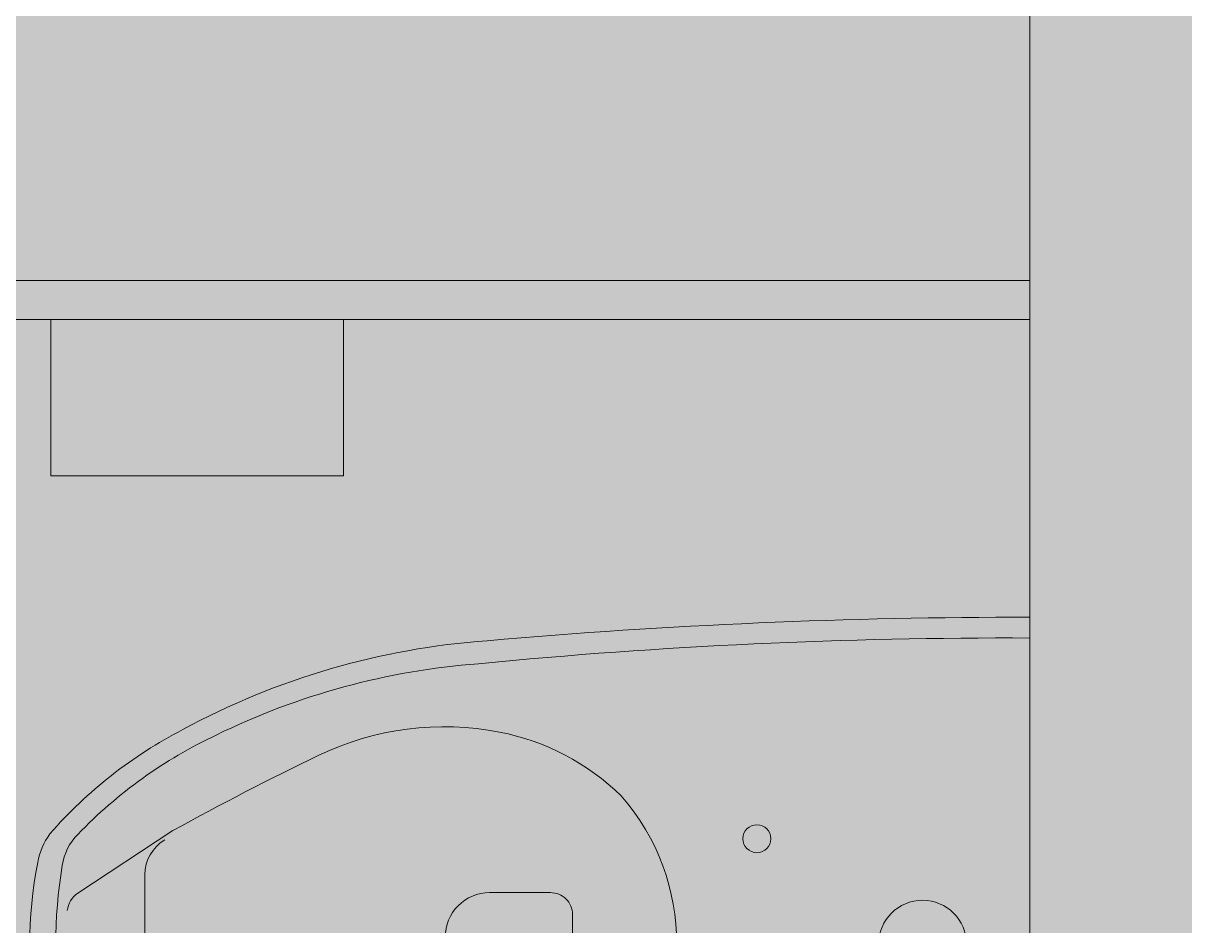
# Model space of a CAD drawing. Header units: inches. Extents: x -865 to 1895, y -762 to 1388.
# Drawn here: x 639.14 to 668.9, y -19.12 to 3.99 of the extents above; entities that cross this region are included whole.
import ezdxf

# ---------------------------------------------------------------- set-up
doc = ezdxf.new("R2010")
doc.units = ezdxf.units.IN
doc.header["$MEASUREMENT"] = 0
for name, color, linetype, lineweight in [('4th Floor Revit Background_dwg', 8, 'Continuous', 9), ('A-DETL-GENF', 92, 'Continuous', 9), ('A-EXIST-CORE', 7, 'Continuous', 9), ('A-FLOR-TOIL-ACCS', 7, 'Continuous', 9), ('A-FLOR-TPTN', 7, 'Continuous', 9), ('P-FIXT', 7, 'Continuous', 9)]:
    doc.layers.add(name, color=color, linetype=linetype, lineweight=lineweight)

# ---------------------------------------------------------------- blocks, each defined once
blk = doc.blocks.new('4th Floor Revit Background_dwg_WC-WALL-MTD-PLN-2868501-4th Floor New Construction - Partition Plan')
at = {"layer": 'P-FIXT'}
for p, q in [((8.375, 0), (-8.375, 0)), ((0.744, -11.721), (-0.76, -11.721)), ((-1.32, -12.287), (-1.32, -13.847)), ((1.309, -13.852), (1.309, -12.281)), ((-0.178, -14.978), (0.195, -14.978)), ((-2.908, -21.963), (-1.305, -24.398)), ((1.248, -24.398), (2.88, -21.963)), ((1.693, -22.675), (-1.78, -22.675))]:
    blk.add_line(p, q, dxfattribs=at)
for centre, radius in [((0, -2.75), 1.125), ((-2.7, -6.996), 0.358), ((2.791, -6.996), 0.358)]:
    blk.add_circle(centre, radius, dxfattribs=at)
for centre, radius, start, end in [((-199.077, 2.365), 206.962, 355.49184, 359.34538), ((-183.611, 0.627), 191.987, 355.65952, 359.81286), ((148.965, -0.152), 157.34, 179.94453, 185.01378), ((132.947, -0.527), 140.79, 179.78542, 185.54502), ((-0.014, -14.807), 5.756, 48.8891, 131.1109), ((0.634, -14.778), 6.181, 135.8228, 168.905), ((-0.524, -14.643), 5.988, 5.8382, 44.1772), ((-0.76, -12.281), 0.56, 90, 180.5829), ((0.749, -12.281), 0.56, 360, 90.535), ((1.83, -15.012), 7.399, 168.905, 205.7005), ((11.532, -12.503), 19.356, 184.1483, 208.3887), ((-0.189, -13.847), 1.131, 180, 270.5296), ((0.195, -13.863), 1.114, 270, 0.5857), ((-13.136, -12.175), 20.453, 334.9076, 355.1535), ((-14.239, -11.63), 22.182, 333.1364, 354.1184), ((11.22, -12.729), 18.458, 184.3585, 206.0983), ((-3.368, -14.934), 8.847, 338.6011, 5.8382), ((64.051, 14.934), 76.451, 205.70048, 208.85596), ((-13.562, -10.939), 19.796, 326.1601, 338.6011), ((5.474, -15.764), 11.964, 205.153, 226.1614), ((-5.678, -15.663), 12.221, 314.4074, 334.8903), ((4.758, -16.412), 11.54, 207.3045, 228.9088), ((-5.045, -15.982), 12.016, 310.761, 331.8362), ((-1.78, -21.637), 1.038, 210.9018, 270), ((1.693, -21.54), 1.135, 270, 325.7536), ((-1.829, -23.427), 1.379, 224.4952, 262.3555), ((-0.805, -24.068), 0.599, 213.3554, 264.696), ((0.659, -23.921), 0.757, 280.9251, 321.0236), ((1.611, -22.838), 2.003, 282.4978, 309.0597), ((0.016, -12.692), 12.27, 260.4841, 279.5159), ((-1.8, -23.728), 1.721, 233.3983, 260.1871), ((1.876, -24.085), 1.36, 280.3332, 312.8161), ((0.013, -14.582), 11.044, 259.0024, 280.9976)]:
    blk.add_arc(centre, radius, start, end, dxfattribs=at)
blk = doc.blocks.new('4th Floor Revit Background_dwg-1506688-4th Floor New Construction - Partition Plan')
at = {"layer": 'A-EXIST-CORE', "flags": 128}
blk.add_lwpolyline([(1679.229, 901.393), (1821.604, 901.393), (1821.604, 741.393), (1762.604, 741.393), (1762.604, 763.643)], dxfattribs=at)
at = {"layer": 'A-FLOR-TOIL-ACCS', "flags": 128}
blk.add_lwpolyline([(1796.519, 837.393), (1804.019, 837.393), (1804.019, 833.393), (1796.519, 833.393)], close=True, dxfattribs=at)
at = {"layer": 'A-FLOR-TPTN'}
for p, q in [((1761.604, 838.393), (1821.604, 838.393)), ((1761.604, 837.393), (1821.604, 837.393))]:
    blk.add_line(p, q, dxfattribs=at)
at = {"rotation": 270}
blk.add_blockref('4th Floor Revit Background_dwg_WC-WALL-MTD-PLN-2868501-4th Floor New Construction - Partition Plan', (1821.604, 821.393), dxfattribs=at)

msp = doc.modelspace()

# ---------------------------------------------------------------- hatches: boundary and pattern name
at = {"layer": 'A-DETL-GENF'}
h = msp.add_hatch(color=9, dxfattribs=at)
h.paths.add_polyline_path([(393.156, -162.72), (541.056, -162.72), (541.056, -147.944), (752.681, -147.944), (752.681, -162.72), (867.192, -162.72), (867.192, 64.405), (393.156, 64.405), (393.156, 24.53), (402.642, 24.53), (402.642, -19.47), (393.156, -19.47), (393.156, -77.47), (402.642, -77.47), (402.642, -121.47), (393.156, -121.47), (393.156, -158.22)], flags=0)
h.paths.add_polyline_path([(1527.087, -162.72), (1527.087, 68.308), (1241.087, 68.308), (1241.087, -162.72), (1517.613, -162.72)], flags=0)
h.paths.add_polyline_path([(159.665, -160.845), (261.142, -160.845), (261.142, -120.86), (251.642, -120.86), (251.642, -76.86), (261.642, -76.86), (261.642, -18.86), (251.642, -18.86), (251.642, 25.14), (261.142, 25.14), (261.142, 62.362), (177.394, 62.362), (95.514, 144.242), (38.045, 144.242), (38.045, 18.14), (1.059, 18.14), (1.059, -160.845), (153.68, -160.845)], flags=0)
h.paths.add_polyline_path([(-353.512, 330.778), (-327.349, 330.778), (-209.17, 448.957), (-318.991, 558.753), (-389.629, 558.753), (-389.629, 773.499), (-505.564, 773.499), (-505.564, 330.778), (-374.018, 330.778)], flags=0)

# ---------------------------------------------------------------- block references
at = {"layer": '4th Floor Revit Background_dwg', "color": 7}
msp.add_blockref('4th Floor Revit Background_dwg-1506688-4th Floor New Construction - Partition Plan', (-1156.673, -840.988), dxfattribs=at)

doc.saveas('drawing.dxf')
